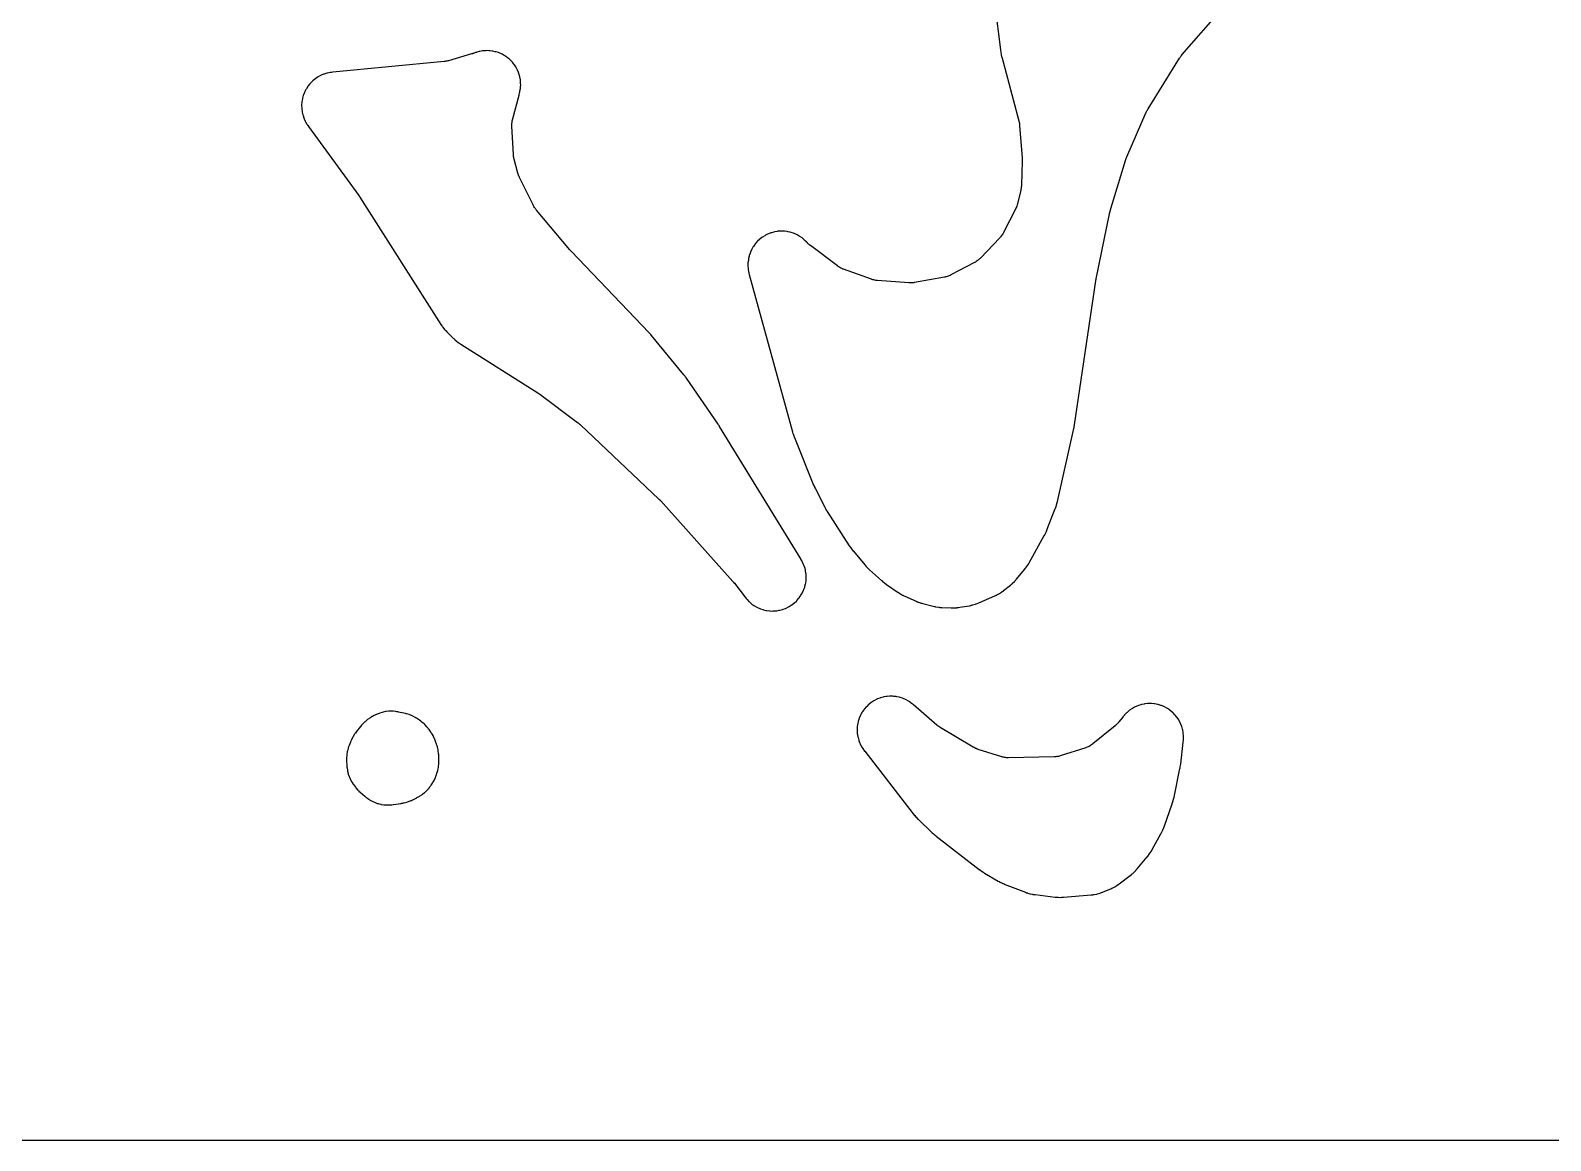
# Model space of a CAD drawing. Header units: millimetres. Extents: x 0 to 300, y 0 to 300.
# Drawn here: x 113.6 to 226.1, y -0.1 to 82.1 of the extents above; entities that cross this region are included whole.
import ezdxf

# ---------------------------------------------------------------- set-up
doc = ezdxf.new("R2010")
doc.units = ezdxf.units.MM
doc.layers.add('CUT', color=7, linetype='CONTINUOUS')

msp = doc.modelspace()

# ---------------------------------------------------------------- linework, layer by layer
at = {"layer": 'CUT'}
for points in [[(300.0625, 298.5625), (300.0625, 1.4375), (300.0625, 0.5522), (300.0589, 0.4788), (300.0503, 0.4206), (300.036, 0.3635), (300.0162, 0.3082), (299.991, 0.255), (299.9608, 0.2046), (299.9257, 0.1573), (299.8863, 0.1137), (299.8427, 0.0743), (299.7954, 0.0392), (299.745, 0.009), (299.6918, -0.0162), (299.6365, -0.036), (299.5794, -0.0503), (299.5212, -0.0589), (299.4478, -0.0625), (298.5625, -0.0625), (1.4375, -0.0625)], [(184.965, 84.0152), (185.3758, 80.6927), (185.3787, 80.6721), (185.4, 80.5386), (185.4036, 80.5181), (185.436, 80.3517), (185.4403, 80.3314), (185.4708, 80.1997), (185.4758, 80.1795), (186.7458, 75.4379), (186.7484, 75.4278), (186.7527, 75.4111), (186.7621, 75.3706), (186.7763, 75.3016), (186.7821, 75.2709), (186.7827, 75.2677), (186.7874, 75.2368), (186.7968, 75.167), (186.8015, 75.1257), (186.803, 75.1085), (186.8038, 75.0981), (186.9873, 72.7152), (186.9882, 72.7031), (186.99, 72.6749), (186.9907, 72.6628), (186.9914, 72.6481), (186.9919, 72.636), (186.9929, 72.6077), (186.9933, 72.5956), (186.9938, 72.5742), (186.994, 72.5621), (186.9943, 72.5338), (186.9943, 72.5217), (186.9942, 72.5069), (186.9941, 72.4948), (186.9936, 72.4666), (186.9933, 72.4545), (186.9389, 70.6868), (186.9384, 70.6751), (186.9376, 70.6557), (186.9343, 70.6092), (186.9268, 70.5304), (186.9227, 70.4956), (186.9223, 70.492), (186.9169, 70.4574), (186.9032, 70.3795), (186.894, 70.3337), (186.8896, 70.3148), (186.887, 70.3034), (186.6449, 69.3073), (186.6416, 69.2944), (186.6361, 69.273), (186.6213, 69.222), (186.5936, 69.1363), (186.5805, 69.0987), (186.5791, 69.0949), (186.5644, 69.0578), (186.5293, 68.9749), (186.5071, 68.9266), (186.4973, 68.9069), (186.4913, 68.895), (185.6097, 67.1796), (185.6048, 67.1701), (185.5965, 67.1543), (185.5755, 67.1169), (185.5469, 67.0686), (185.5061, 67.0057), (185.4625, 66.9443), (185.4165, 66.885), (185.3803, 66.8421), (185.3519, 66.81), (185.3398, 66.797), (185.3324, 66.7892), (183.8984, 65.2821), (183.8899, 65.2733), (183.8757, 65.2587), (183.8405, 65.2247), (183.7934, 65.1814), (183.7276, 65.1266), (183.6591, 65.0749), (183.5884, 65.0266), (183.5339, 64.993), (183.4915, 64.9685), (183.4737, 64.9588), (183.4629, 64.953), (181.7169, 64.0354), (181.7067, 64.0301), (181.6898, 64.0215), (181.6485, 64.0018), (181.5939, 63.9774), (181.5194, 63.948), (181.4435, 63.9219), (181.3668, 63.8992), (181.3087, 63.8848), (181.264, 63.875), (181.2453, 63.8714), (181.2341, 63.8693), (179.0277, 63.4703), (179.0184, 63.4687), (179.0028, 63.466), (178.9652, 63.4605), (178.9159, 63.4542), (178.8497, 63.4483), (178.7831, 63.4448), (178.7167, 63.4438), (178.6669, 63.4449), (178.629, 63.4465), (178.6132, 63.4475), (178.6038, 63.4481), (176.2703, 63.6218), (176.2602, 63.6226), (176.2433, 63.6241), (176.2029, 63.6285), (176.1501, 63.6354), (176.0799, 63.6475), (176.0101, 63.6623), (175.9411, 63.6799), (175.89, 63.6951), (175.8513, 63.7076), (175.8353, 63.7131), (175.8258, 63.7165), (173.7545, 64.462), (173.7439, 64.4659), (173.7263, 64.4725), (173.6845, 64.4894), (173.6302, 64.5128), (173.5592, 64.5473), (173.4895, 64.5851), (173.4217, 64.6257), (173.3724, 64.6583), (173.3353, 64.6841), (173.3202, 64.6952), (173.3112, 64.7019), (171.315, 66.2088), (171.3077, 66.2143), (171.2957, 66.2236), (171.2672, 66.2465), (171.2198, 66.2862), (171.199, 66.3041), (171.1968, 66.3061), (171.1767, 66.3246), (171.1317, 66.3672), (171.1057, 66.3928), (171.0951, 66.4037), (171.0888, 66.4103), (171.0365, 66.4651), (171.0263, 66.4756), (170.9586, 66.5431), (170.9481, 66.5534), (170.9064, 66.5929), (170.8846, 66.6127), (170.7418, 66.7357), (170.6954, 66.7718), (170.5433, 66.8787), (170.4936, 66.9102), (170.3318, 67.0017), (170.2793, 67.0281), (170.1093, 67.1034), (170.0544, 67.1245), (169.8778, 67.1828), (169.8212, 67.1985), (169.6397, 67.2392), (169.5818, 67.2492), (169.3973, 67.2719), (169.3386, 67.2763), (169.1528, 67.2808), (169.094, 67.2794), (168.9086, 67.2658), (168.8502, 67.2586), (168.667, 67.2268), (168.6096, 67.214), (168.4304, 67.1645), (168.3746, 67.146), (168.2011, 67.0792), (168.1473, 67.0554), (167.9812, 66.9719), (167.93, 66.943), (167.7728, 66.8436), (167.7247, 66.8098), (167.5781, 66.6956), (167.5335, 66.6572), (167.3987, 66.5291), (167.3581, 66.4866), (167.2365, 66.3459), (167.2003, 66.2996), (167.0931, 66.1478), (167.0615, 66.0981), (166.9697, 65.9365), (166.9432, 65.884), (166.8676, 65.7141), (166.8463, 65.6593), (166.7877, 65.4829), (166.7719, 65.4262), (166.7309, 65.2449), (166.7207, 65.187), (166.6976, 65.0025), (166.6932, 64.9438), (166.6882, 64.758), (166.6896, 64.6992), (166.7028, 64.5138), (166.7099, 64.4554), (166.7417, 64.2696), (166.7474, 64.2407), (166.7598, 64.1847), (166.7632, 64.1703), (166.7862, 64.0776), (166.7899, 64.0633), (169.9846, 52.4121), (169.9896, 52.395), (170.0234, 52.2848), (170.0288, 52.2679), (170.0753, 52.1308), (170.0812, 52.114), (170.1215, 52.006), (170.1279, 51.9894), (171.5533, 48.4814), (171.5582, 48.4697), (171.5911, 48.3934), (171.5963, 48.3818), (171.6396, 48.2869), (171.645, 48.2754), (171.6811, 48.2006), (171.6868, 48.1892), (172.3699, 46.8482), (172.3769, 46.8348), (172.4236, 46.7485), (172.431, 46.7353), (172.4923, 46.6285), (172.5, 46.6155), (172.551, 46.5317), (172.559, 46.5189), (174.1933, 43.979), (174.2037, 43.9634), (174.2726, 43.8633), (174.2835, 43.848), (174.3738, 43.7252), (174.3852, 43.7103), (174.4602, 43.6146), (174.472, 43.6001), (175.3554, 42.5437), (175.3622, 42.5357), (175.4101, 42.4805), (175.4173, 42.4723), (175.4493, 42.4367), (175.4651, 42.4198), (175.5653, 42.3165), (175.5811, 42.3008), (175.609, 42.2742), (175.6166, 42.267), (175.6697, 42.218), (175.6784, 42.2101), (176.5784, 41.4107), (176.5923, 41.3988), (176.6837, 41.3225), (176.6979, 41.311), (176.8155, 41.2188), (176.83, 41.2077), (176.9259, 41.1371), (176.9408, 41.1265), (177.8145, 40.5236), (177.8259, 40.5159), (177.9008, 40.4668), (177.9124, 40.4593), (177.958, 40.4308), (177.9817, 40.4168), (178.1377, 40.3291), (178.162, 40.3161), (178.2101, 40.2919), (178.2225, 40.2859), (178.3034, 40.2475), (178.3159, 40.2417), (179.1379, 39.8743), (179.1497, 39.8692), (179.2264, 39.8368), (179.2383, 39.832), (179.2848, 39.8135), (179.3089, 39.8046), (179.4661, 39.7498), (179.4905, 39.7419), (179.5385, 39.7275), (179.5508, 39.7239), (179.631, 39.7017), (179.6434, 39.6984), (180.3914, 39.5078), (180.4065, 39.5041), (180.5053, 39.4817), (180.5205, 39.4784), (180.5802, 39.4665), (180.6109, 39.4612), (180.8112, 39.4318), (180.8421, 39.4281), (180.9027, 39.4224), (180.9182, 39.4212), (181.0193, 39.4143), (181.0349, 39.4135), (181.7251, 39.3847), (181.7408, 39.3842), (181.8433, 39.3827), (181.8591, 39.3826), (181.9206, 39.3833), (181.9521, 39.3845), (182.1565, 39.3975), (182.1879, 39.4003), (182.249, 39.4074), (182.2647, 39.4094), (182.3661, 39.424), (182.3817, 39.4264), (183.0638, 39.5425), (183.0817, 39.5458), (183.1974, 39.5691), (183.2151, 39.573), (183.2841, 39.5891), (183.3192, 39.5984), (183.5452, 39.6657), (183.5797, 39.6772), (183.6462, 39.7015), (183.6632, 39.708), (183.7728, 39.7518), (183.7895, 39.7588), (184.9563, 40.267), (184.9682, 40.2723), (185.0451, 40.3078), (185.0569, 40.3134), (185.1027, 40.3357), (185.1258, 40.3477), (185.2727, 40.4274), (185.3173, 40.4543), (185.4567, 40.5465), (185.4781, 40.5613), (185.5193, 40.5913), (185.5298, 40.599), (185.5972, 40.6503), (185.6075, 40.6583), (186.1162, 41.0624), (186.1282, 41.0722), (186.2053, 41.1368), (186.217, 41.1469), (186.2623, 41.1869), (186.285, 41.208), (186.4287, 41.3486), (186.4503, 41.3709), (186.4912, 41.4153), (186.5016, 41.4268), (186.5678, 41.5025), (186.5779, 41.5143), (187.1738, 42.232), (187.1825, 42.2428), (187.2386, 42.3136), (187.2471, 42.3246), (187.2798, 42.3679), (187.296, 42.3904), (187.3979, 42.5393), (187.4131, 42.5626), (187.4416, 42.6088), (187.4488, 42.6207), (187.4945, 42.6985), (187.5014, 42.7106), (188.6269, 44.7335), (188.6368, 44.752), (188.6987, 44.873), (188.7079, 44.8918), (188.7802, 45.0463), (188.7888, 45.0653), (188.8421, 45.1904), (188.85, 45.2098), (189.441, 46.7416), (189.4486, 46.7623), (189.4952, 46.8979), (189.502, 46.9189), (189.5542, 47.0909), (189.5602, 47.1121), (189.5968, 47.2508), (189.602, 47.2722), (190.8125, 52.6563), (190.8147, 52.6665), (190.8295, 52.738), (190.8317, 52.7491), (190.8484, 52.8385), (190.8503, 52.8494), (190.8622, 52.9203), (190.8641, 52.9319), (192.4438, 63.6122), (192.4445, 63.6173), (192.4464, 63.6291), (192.4472, 63.6342), (192.449, 63.646), (192.4501, 63.6523), (192.4525, 63.667), (192.4536, 63.6733), (192.4555, 63.6843), (192.4566, 63.6905), (192.4592, 63.7048), (192.4602, 63.7102), (192.4625, 63.7222), (192.4658, 63.7389), (192.4673, 63.7462), (193.4594, 68.5684), (193.4615, 68.5785), (193.4667, 68.6021), (193.4689, 68.6122), (193.4717, 68.6244), (193.4741, 68.6344), (193.4798, 68.6578), (193.4822, 68.6678), (193.4867, 68.6855), (193.4893, 68.6955), (193.4955, 68.7187), (193.4982, 68.7287), (193.5016, 68.7408), (193.5044, 68.7507), (193.5112, 68.7738), (193.5141, 68.7837), (194.6474, 72.5187), (194.6512, 72.531), (194.6603, 72.5596), (194.6643, 72.5718), (194.6693, 72.5867), (194.6735, 72.5989), (194.6835, 72.6273), (194.6878, 72.6394), (194.6957, 72.6608), (194.7002, 72.6729), (194.711, 72.701), (194.7157, 72.7129), (194.7215, 72.7275), (194.7264, 72.7395), (194.7379, 72.7672), (194.743, 72.7791), (196.1783, 76.0895), (196.181, 76.0957), (196.1874, 76.1102), (196.1902, 76.1164), (196.1914, 76.119), (196.2027, 76.143), (196.2298, 76.1987), (196.2395, 76.218), (196.2557, 76.2476), (196.2941, 76.3145), (196.3112, 76.3431), (198.6406, 80.0821), (198.6454, 80.0898), (198.6535, 80.1024), (198.6735, 80.1325), (198.7084, 80.1827), (198.7241, 80.2046), (198.7259, 80.207), (198.7423, 80.2285), (198.7802, 80.2765), (198.8031, 80.3044), (198.8128, 80.3158), (198.8187, 80.3226), (201.8394, 83.7829)]]:
    msp.add_lwpolyline(points, dxfattribs=at)
for points in [[(133.6852, 76.1426), (133.6959, 76.0835), (133.7388, 75.8984), (133.7553, 75.8406), (133.8166, 75.6608), (133.8388, 75.6049), (133.9177, 75.4321), (133.9454, 75.3788), (134.0425, 75.2124), (134.0583, 75.1869), (134.0904, 75.1377), (134.0988, 75.1253), (134.1543, 75.0449), (134.163, 75.0326), (137.8851, 69.9154), (137.8884, 69.9107), (137.8962, 69.8999), (137.8995, 69.8952), (137.9076, 69.8839), (137.9116, 69.8782), (137.9209, 69.8648), (137.9248, 69.8591), (137.9281, 69.8544), (137.9321, 69.8485), (137.9413, 69.8347), (137.9448, 69.8296), (137.952, 69.8186), (137.9623, 69.8027), (137.9669, 69.7956), (143.9631, 60.3636), (143.9723, 60.3496), (144.0332, 60.2594), (144.0428, 60.2457), (144.0808, 60.1926), (144.1011, 60.166), (144.2375, 59.9966), (144.2592, 59.9711), (144.3029, 59.9226), (144.3143, 59.9103), (144.3894, 59.8316), (144.4011, 59.8196), (144.8951, 59.3297), (144.9068, 59.3183), (144.9843, 59.2456), (144.9963, 59.2346), (145.044, 59.1922), (145.069, 59.1712), (145.2351, 59.039), (145.2612, 59.0193), (145.3132, 58.9824), (145.3266, 58.9731), (145.4148, 58.9139), (145.4285, 58.905), (151.1407, 55.2968), (151.1467, 55.2931), (151.1605, 55.2842), (151.1664, 55.2803), (151.1807, 55.271), (151.1879, 55.2662), (151.2046, 55.2551), (151.2117, 55.2503), (151.2175, 55.2464), (151.2247, 55.2414), (151.2414, 55.2297), (151.2486, 55.2247), (151.252, 55.2223), (151.2603, 55.2163), (151.2797, 55.2022), (151.288, 55.1961), (154.0806, 53.1152), (154.0912, 53.1072), (154.1157, 53.0884), (154.1261, 53.0803), (154.1386, 53.0704), (154.1488, 53.0622), (154.1726, 53.0428), (154.1827, 53.0344), (154.1908, 53.0276), (154.2008, 53.019), (154.224, 52.9989), (154.2339, 52.9902), (154.2459, 52.9796), (154.2557, 52.9707), (154.2783, 52.9499), (154.2879, 52.941), (160.105, 47.4398), (160.1118, 47.4333), (160.1276, 47.4181), (160.1343, 47.4115), (160.1425, 47.4034), (160.1492, 47.3968), (160.1647, 47.3812), (160.1713, 47.3745), (160.1766, 47.369), (160.1831, 47.3622), (160.1983, 47.3463), (160.2047, 47.3395), (160.2126, 47.3311), (160.2189, 47.3241), (160.2338, 47.3079), (160.2401, 47.3009), (165.5792, 41.3301), (165.5834, 41.3253), (165.5933, 41.3141), (165.5975, 41.3093), (165.6077, 41.2975), (165.6128, 41.2916), (165.6246, 41.2778), (165.6297, 41.2718), (165.6338, 41.267), (165.6388, 41.2608), (165.6506, 41.2465), (165.6557, 41.2404), (165.6582, 41.2373), (165.664, 41.23), (165.6774, 41.2131), (165.6831, 41.2058), (166.4904, 40.1651), (166.4995, 40.1536), (166.5596, 40.08), (166.569, 40.0688), (166.6063, 40.0252), (166.6259, 40.0034), (166.7551, 39.8668), (166.7974, 39.8262), (166.9373, 39.7045), (166.9834, 39.6683), (167.1346, 39.5609), (167.184, 39.5293), (167.3449, 39.4371), (167.3972, 39.4105), (167.5663, 39.3345), (167.6209, 39.3131), (167.7967, 39.254), (167.8531, 39.2381), (168.0338, 39.1964), (168.0915, 39.186), (168.2754, 39.1622), (168.3339, 39.1575), (168.5192, 39.1517), (168.5779, 39.1528), (168.7629, 39.1651), (168.8211, 39.1719), (169.0041, 39.2023), (169.0614, 39.2147), (169.2405, 39.2628), (169.2963, 39.2807), (169.4698, 39.3461), (169.5236, 39.3694), (169.69, 39.4514), (169.7412, 39.4798), (169.8988, 39.5776), (169.947, 39.611), (170.0943, 39.7237), (170.139, 39.7616), (170.2745, 39.8882), (170.3154, 39.9303), (170.4379, 40.0694), (170.4745, 40.1153), (170.5828, 40.2658), (170.6147, 40.315), (170.7078, 40.4754), (170.7348, 40.5275), (170.8118, 40.6961), (170.8335, 40.7506), (170.8937, 40.926), (170.91, 40.9823), (170.9528, 41.1628), (170.9635, 41.2204), (170.9885, 41.4042), (170.9935, 41.4626), (171.0004, 41.6479), (170.9997, 41.7066), (170.9885, 41.8916), (170.9821, 41.9499), (170.9528, 42.133), (170.9408, 42.1904), (170.8938, 42.3698), (170.8762, 42.4258), (170.8119, 42.5997), (170.7889, 42.6536), (170.7068, 42.8228), (170.6934, 42.8489), (170.6659, 42.8991), (170.6587, 42.9119), (170.6109, 42.9944), (170.6034, 43.007), (164.5929, 52.8201), (164.5889, 52.8266), (164.5608, 52.8712), (164.5564, 52.878), (164.5206, 52.9331), (164.5163, 52.9398), (164.4874, 52.983), (164.4826, 52.99), (162.1404, 56.3903), (162.133, 56.4006), (162.0848, 56.4676), (162.0772, 56.4778), (162.0149, 56.5606), (162.0071, 56.5707), (161.9561, 56.6356), (161.9481, 56.6455), (159.5616, 59.5494), (159.5548, 59.5576), (159.5069, 59.6138), (159.4995, 59.6224), (159.4385, 59.6913), (159.431, 59.6996), (159.3818, 59.7531), (159.3736, 59.7618), (153.6083, 65.7907), (153.6044, 65.7948), (153.5953, 65.8044), (153.5914, 65.8086), (153.582, 65.8186), (153.5773, 65.8237), (153.5664, 65.8356), (153.5618, 65.8407), (153.5579, 65.845), (153.5532, 65.8502), (153.5423, 65.8625), (153.5382, 65.8671), (153.5297, 65.8769), (153.5174, 65.8912), (153.512, 65.8975), (151.0382, 68.8286), (151.0295, 68.8391), (151.0194, 68.8515), (150.9862, 68.8945), (150.9337, 68.9672), (150.912, 68.9989), (150.8916, 69.0315), (150.8459, 69.1087), (150.8196, 69.1562), (150.8123, 69.1704), (150.8062, 69.1825), (149.7831, 71.2499), (149.7783, 71.2598), (149.774, 71.2687), (149.7566, 71.3073), (149.7268, 71.3776), (149.7149, 71.4075), (149.7045, 71.4364), (149.6815, 71.5045), (149.6689, 71.5451), (149.665, 71.5587), (149.6617, 71.5706), (149.3832, 72.5983), (149.3802, 72.6098), (149.3775, 72.6202), (149.3672, 72.665), (149.3508, 72.7461), (149.3445, 72.7805), (149.3399, 72.8134), (149.3307, 72.8909), (149.3263, 72.9368), (149.3253, 72.9522), (149.3245, 72.9655), (149.2139, 75.0481), (149.2133, 75.0598), (149.213, 75.0674), (149.2124, 75.1181), (149.2136, 75.1918), (149.2187, 75.2742), (149.2247, 75.3296), (149.2361, 75.4047), (149.2471, 75.4614), (149.257, 75.5062), (149.2606, 75.5203), (149.2638, 75.5329), (149.7435, 77.3514), (149.7463, 77.3619), (149.7533, 77.3873), (149.7567, 77.3993), (149.759, 77.4077), (149.7825, 77.497), (149.7861, 77.511), (149.7991, 77.566), (149.8052, 77.5942), (149.8394, 77.7764), (149.8473, 77.8337), (149.8636, 78.0159), (149.8659, 78.0736), (149.8646, 78.2565), (149.8614, 78.3142), (149.8425, 78.4961), (149.8337, 78.5533), (149.7974, 78.7325), (149.7832, 78.7885), (149.7297, 78.9634), (149.7102, 79.0178), (149.6402, 79.1868), (149.6155, 79.2391), (149.5295, 79.4004), (149.4999, 79.4501), (149.3988, 79.6025), (149.3646, 79.6491), (149.2493, 79.791), (149.2107, 79.8341), (149.0822, 79.9642), (149.0397, 80.0034), (148.8993, 80.1206), (148.8532, 80.1555), (148.7022, 80.2586), (148.6529, 80.2889), (148.4927, 80.377), (148.4408, 80.4024), (148.2728, 80.4747), (148.2186, 80.495), (148.0445, 80.5507), (147.9886, 80.5657), (147.8099, 80.6045), (147.7529, 80.614), (147.5713, 80.6353), (147.5136, 80.6393), (147.3308, 80.6431), (147.273, 80.6415), (147.0906, 80.6277), (147.0332, 80.6205), (146.8531, 80.5892), (146.7967, 80.5766), (146.6179, 80.5274), (146.5902, 80.519), (146.5366, 80.5014), (146.5229, 80.4967), (146.4343, 80.4653), (146.4207, 80.4603), (146.4034, 80.4537), (146.3914, 80.4492), (146.3633, 80.4389), (146.3512, 80.4346), (146.3466, 80.433), (146.3354, 80.4292), (146.3091, 80.4203), (146.2978, 80.4166), (146.284, 80.4122), (146.2727, 80.4087), (146.2462, 80.4006), (146.2348, 80.3972), (144.5234, 79.8981), (144.5132, 79.8952), (144.504, 79.8927), (144.4643, 79.8826), (144.3924, 79.866), (144.362, 79.8596), (144.3327, 79.8545), (144.2641, 79.8438), (144.2233, 79.8384), (144.2097, 79.837), (144.1979, 79.8358), (135.9729, 79.0496), (135.9579, 79.0479), (135.8609, 79.0362), (135.846, 79.0342), (135.788, 79.0257), (135.7583, 79.0206), (135.5694, 78.9832), (135.5111, 78.9686), (135.3294, 78.9132), (135.2728, 78.8928), (135.0975, 78.8196), (135.0433, 78.7936), (134.8762, 78.7032), (134.8249, 78.672), (134.6677, 78.5653), (134.6197, 78.5291), (134.474, 78.4072), (134.4299, 78.3664), (134.2971, 78.2305), (134.2572, 78.1855), (134.1387, 78.037), (134.1036, 77.9882), (134.0005, 77.8287), (133.9704, 77.7766), (133.8838, 77.6075), (133.8591, 77.5527), (133.7899, 77.3758), (133.7708, 77.3188), (133.7196, 77.1359), (133.7063, 77.0773), (133.6736, 76.8901), (133.6662, 76.8305), (133.6525, 76.641), (133.6511, 76.5809), (133.6564, 76.391), (133.661, 76.3311)], [(174.8253, 29.8333), (174.838, 29.7759), (174.8871, 29.5967), (174.9054, 29.5408), (174.9719, 29.3672), (174.9955, 29.3134), (175.0786, 29.1472), (175.1075, 29.0959), (175.2078, 28.9365), (175.2241, 28.912), (175.257, 28.8649), (175.2656, 28.853), (175.3222, 28.7761), (175.3311, 28.7643), (178.914, 24.1439), (178.9279, 24.1267), (179.0199, 24.0167), (179.0344, 24), (179.1548, 23.8663), (179.1699, 23.8501), (179.2698, 23.7471), (179.2854, 23.7316), (180.3264, 22.7342), (180.3381, 22.7233), (180.4149, 22.6536), (180.4268, 22.643), (180.5255, 22.5581), (180.5377, 22.5478), (180.6181, 22.4823), (180.6306, 22.4724), (183.8167, 20.0119), (183.8315, 20.0007), (183.9292, 19.93), (183.9444, 19.9194), (184.0697, 19.8345), (184.0852, 19.8243), (184.187, 19.7597), (184.2029, 19.7501), (185.203, 19.1588), (185.2136, 19.1527), (185.2826, 19.1138), (185.2933, 19.1079), (185.3353, 19.0853), (185.357, 19.0742), (185.4996, 19.0049), (185.5217, 18.9947), (185.5654, 18.9756), (185.5766, 18.9708), (185.6499, 18.9406), (185.6612, 18.936), (187.2258, 18.327), (187.2376, 18.3225), (187.3148, 18.2943), (187.3267, 18.2901), (187.3734, 18.2742), (187.3975, 18.2665), (187.5529, 18.2206), (187.602, 18.2084), (187.7607, 18.1758), (187.7856, 18.1712), (187.8343, 18.1633), (187.8468, 18.1614), (187.9282, 18.15), (187.9407, 18.1484), (189.4296, 17.9712), (189.4446, 17.9696), (189.542, 17.9605), (189.557, 17.9593), (189.6156, 17.9553), (189.6457, 17.954), (189.8413, 17.9504), (189.8714, 17.9506), (189.9301, 17.9525), (189.9452, 17.9532), (190.0429, 17.9588), (190.0579, 17.9599), (192.0864, 18.1272), (192.1022, 18.1287), (192.2045, 18.1399), (192.2202, 18.1418), (192.2815, 18.1502), (192.3127, 18.1552), (192.5121, 18.1931), (192.5736, 18.2082), (192.7678, 18.2669), (192.7979, 18.2769), (192.856, 18.2979), (192.8708, 18.3034), (192.9667, 18.3409), (192.9814, 18.3469), (193.5492, 18.5863), (193.5605, 18.5913), (193.6341, 18.6241), (193.6454, 18.6292), (193.6892, 18.6499), (193.7114, 18.6609), (193.8522, 18.7345), (193.8952, 18.7593), (194.0294, 18.8443), (194.0501, 18.858), (194.0899, 18.8856), (194.1, 18.8927), (194.1653, 18.9399), (194.1753, 18.9473), (194.9799, 19.5551), (194.9934, 19.5657), (195.0804, 19.6354), (195.0937, 19.6463), (195.1447, 19.6896), (195.1702, 19.7125), (195.3314, 19.8662), (195.3556, 19.8906), (195.4013, 19.9394), (195.4128, 19.9521), (195.4866, 20.0356), (195.4978, 20.0487), (196.2497, 20.9502), (196.2587, 20.9613), (196.3165, 21.034), (196.3252, 21.0452), (196.3588, 21.0897), (196.3755, 21.1129), (196.4803, 21.266), (196.4958, 21.2899), (196.5251, 21.3374), (196.5324, 21.3496), (196.5792, 21.4298), (196.5863, 21.4422), (197.2858, 22.7084), (197.2917, 22.7193), (197.3293, 22.7907), (197.3349, 22.8018), (197.3566, 22.8452), (197.3673, 22.8676), (197.4333, 23.0148), (197.443, 23.0376), (197.4611, 23.0827), (197.4655, 23.0942), (197.494, 23.1697), (197.4982, 23.1814), (198.0992, 24.8846), (198.1057, 24.904), (198.1455, 25.0303), (198.1513, 25.0498), (198.1958, 25.2099), (198.201, 25.2297), (198.2321, 25.3584), (198.2366, 25.3783), (198.6731, 27.4954), (198.6756, 27.5083), (198.691, 27.5921), (198.6932, 27.6051), (198.7102, 27.7107), (198.7121, 27.7237), (198.7239, 27.8081), (198.7255, 27.8211), (198.9154, 29.4524), (198.917, 29.4672), (198.9258, 29.564), (198.927, 29.5789), (198.9308, 29.6372), (198.9321, 29.667), (198.9352, 29.8586), (198.9332, 29.9184), (198.9174, 30.1067), (198.9095, 30.166), (198.875, 30.3518), (198.8612, 30.41), (198.8085, 30.5914), (198.789, 30.6479), (198.7184, 30.8233), (198.6934, 30.8776), (198.6058, 31.045), (198.5754, 31.0965), (198.4716, 31.2544), (198.4363, 31.3027), (198.3172, 31.4494), (198.2773, 31.4939), (198.1442, 31.6281), (198.1, 31.6684), (197.9543, 31.7887), (197.9063, 31.8244), (197.7493, 31.9296), (197.698, 31.9604), (197.5313, 32.0494), (197.4773, 32.0749), (197.3025, 32.1469), (197.2462, 32.1669), (197.0652, 32.2212), (197.0071, 32.2354), (196.8216, 32.2714), (196.7624, 32.2799), (196.5742, 32.2972), (196.5145, 32.2997), (196.3255, 32.2982), (196.2658, 32.2948), (196.0779, 32.2745), (196.0188, 32.2651), (195.8339, 32.2262), (195.7761, 32.211), (195.5959, 32.1539), (195.5399, 32.1331), (195.3663, 32.0583), (195.3127, 32.032), (195.1474, 31.9403), (195.0966, 31.9088), (194.9412, 31.8011), (194.8939, 31.7647), (194.75, 31.6421), (194.7065, 31.6011), (194.5737, 31.463), (194.5535, 31.4409), (194.5152, 31.3968), (194.5056, 31.3854), (194.4437, 31.3105), (194.4343, 31.2989), (194.1491, 30.9358), (194.1413, 30.926), (194.1342, 30.9173), (194.1029, 30.8805), (194.0447, 30.816), (194.0196, 30.7893), (193.9946, 30.7649), (193.9348, 30.709), (193.8985, 30.6768), (193.8862, 30.6665), (193.8754, 30.6575), (192.2244, 29.3146), (192.1913, 29.2888), (192.1294, 29.2431), (192.0596, 29.1965), (192.0117, 29.1676), (191.9379, 29.1276), (191.8876, 29.1033), (191.8103, 29.0704), (191.7382, 29.0436), (191.6986, 29.0299), (189.8097, 28.4257), (189.7993, 28.4225), (189.7924, 28.4204), (189.747, 28.4077), (189.6805, 28.3911), (189.6052, 28.3756), (189.5541, 28.3674), (189.4837, 28.3589), (189.4296, 28.3545), (189.3867, 28.3521), (189.3733, 28.3516), (189.3611, 28.3513), (185.9829, 28.2849), (185.9708, 28.2848), (185.9628, 28.2847), (185.9101, 28.2859), (185.8336, 28.29), (185.7482, 28.2985), (185.6909, 28.3071), (185.6134, 28.3221), (185.5554, 28.336), (185.5094, 28.3483), (185.4949, 28.3527), (185.4819, 28.3566), (183.7345, 28.9037), (183.7218, 28.9078), (183.7069, 28.9127), (183.6566, 28.9309), (183.5746, 28.9634), (183.5398, 28.9781), (183.5057, 28.9944), (183.4268, 29.0341), (183.3799, 29.0595), (183.3663, 29.0674), (183.3548, 29.0742), (180.9204, 30.5361), (180.9123, 30.5411), (180.905, 30.5455), (180.874, 30.5655), (180.8191, 30.6025), (180.7961, 30.6185), (180.7747, 30.6344), (180.7253, 30.6726), (180.6965, 30.6957), (180.6871, 30.7037), (180.6789, 30.7106), (178.9456, 32.2007), (178.9343, 32.2102), (178.8603, 32.2707), (178.8488, 32.2798), (178.8035, 32.3151), (178.7799, 32.3326), (178.6257, 32.4408), (178.576, 32.4722), (178.4141, 32.5636), (178.3616, 32.5899), (178.1916, 32.6651), (178.1367, 32.6862), (177.9602, 32.7443), (177.9035, 32.7599), (177.7222, 32.8005), (177.6642, 32.8105), (177.4798, 32.8331), (177.4211, 32.8374), (177.2353, 32.8418), (177.1766, 32.8403), (176.9912, 32.8266), (176.9329, 32.8194), (176.7498, 32.7876), (176.6924, 32.7747), (176.5133, 32.7251), (176.4575, 32.7066), (176.2841, 32.6398), (176.2303, 32.616), (176.0643, 32.5324), (176.0132, 32.5035), (175.8561, 32.4041), (175.808, 32.3703), (175.6615, 32.256), (175.6169, 32.2177), (175.4822, 32.0896), (175.4417, 32.0471), (175.3201, 31.9064), (175.2839, 31.8601), (175.1768, 31.7083), (175.1453, 31.6587), (175.0535, 31.4971), (175.027, 31.4446), (174.9514, 31.2748), (174.9302, 31.22), (174.8716, 31.0436), (174.8559, 30.9869), (174.8148, 30.8057), (174.8047, 30.7478), (174.7816, 30.5634), (174.7772, 30.5048), (174.7722, 30.319), (174.7736, 30.2602), (174.7868, 30.0748), (174.7939, 30.0165)], [(136.9765, 28.1784), (136.9766, 28.1627), (136.9788, 28.0604), (136.9794, 28.0446), (136.9938, 27.7456), (136.9947, 27.7314), (137.0014, 27.6387), (137.0026, 27.6245), (137.0079, 27.5689), (137.0113, 27.5405), (137.0375, 27.3592), (137.0484, 27.3031), (137.0911, 27.1275), (137.1073, 27.0727), (137.1665, 26.902), (137.1878, 26.8489), (137.2641, 26.6824), (137.2766, 26.6567), (137.3022, 26.6071), (137.3089, 26.5944), (137.3536, 26.513), (137.3606, 26.5005), (137.3762, 26.4735), (137.3847, 26.4593), (137.441, 26.3679), (137.4498, 26.354), (137.4852, 26.3), (137.504, 26.2729), (137.6296, 26.1024), (137.6716, 26.0515), (137.8152, 25.8958), (137.8382, 25.8722), (137.8845, 25.8273), (137.8965, 25.8159), (137.9756, 25.7433), (137.9879, 25.7322), (138.3229, 25.441), (138.3335, 25.432), (138.4035, 25.374), (138.4144, 25.3651), (138.4573, 25.3313), (138.4796, 25.3144), (138.6253, 25.2099), (138.6723, 25.1794), (138.825, 25.0901), (138.8745, 25.0642), (139.0349, 24.9895), (139.0866, 24.9683), (139.2521, 24.9093), (139.3062, 24.8928), (139.4824, 24.8482), (139.5102, 24.8418), (139.5152, 24.8408), (139.545, 24.8355), (139.7356, 24.8066), (139.7954, 24.8006), (139.9829, 24.7912), (140.0425, 24.7911), (140.2335, 24.8005), (140.2632, 24.8027), (140.3212, 24.8085), (140.336, 24.8101), (140.4322, 24.8221), (140.447, 24.8241), (141.0113, 24.9086), (141.0268, 24.9111), (141.127, 24.9288), (141.1423, 24.9317), (141.2022, 24.9439), (141.2327, 24.9509), (141.427, 25.0012), (141.4867, 25.02), (141.6746, 25.0901), (141.7037, 25.1019), (141.7597, 25.1262), (141.774, 25.1326), (141.8662, 25.1756), (141.8804, 25.1823), (142.1769, 25.3299), (142.1908, 25.3371), (142.281, 25.3849), (142.2948, 25.3925), (142.3481, 25.4226), (142.3751, 25.4388), (142.5448, 25.5467), (142.596, 25.5831), (142.7514, 25.7065), (142.7984, 25.7481), (142.9421, 25.889), (142.9639, 25.9116), (143.0053, 25.9567), (143.0158, 25.9684), (143.0828, 26.0454), (143.093, 26.0574), (143.1188, 26.0886), (143.1277, 26.0996), (143.1846, 26.1719), (143.1932, 26.1832), (143.2264, 26.2274), (143.2428, 26.2505), (143.3446, 26.4006), (143.3742, 26.4489), (143.4602, 26.6059), (143.4851, 26.6567), (143.5569, 26.8234), (143.5675, 26.8496), (143.587, 26.9014), (143.5918, 26.9147), (143.6222, 27.0015), (143.6267, 27.0149), (143.6676, 27.1413), (143.6724, 27.1569), (143.7024, 27.2591), (143.7068, 27.2749), (143.7231, 27.3367), (143.7306, 27.3686), (143.773, 27.5741), (143.7828, 27.6389), (143.8025, 27.8479), (143.8047, 27.8806), (143.8073, 27.9444), (143.8077, 27.9608), (143.809, 28.0673), (143.809, 28.0837), (143.8048, 28.3666), (143.8043, 28.3827), (143.8, 28.487), (143.7991, 28.503), (143.7948, 28.5656), (143.7917, 28.5976), (143.7667, 28.8019), (143.7555, 28.8651), (143.7087, 29.0656), (143.7006, 29.0967), (143.6831, 29.1569), (143.6784, 29.1723), (143.6466, 29.2717), (143.6415, 29.2869), (143.5694, 29.4934), (143.5642, 29.5075), (143.5297, 29.599), (143.5242, 29.613), (143.502, 29.6674), (143.49, 29.6949), (143.4085, 29.8696), (143.3804, 29.9228), (143.2818, 30.0884), (143.2658, 30.1139), (143.2333, 30.1628), (143.2248, 30.1752), (143.1686, 30.2552), (143.1598, 30.2674), (143.0628, 30.3985), (143.0527, 30.4118), (142.9861, 30.4969), (142.9756, 30.5098), (142.9342, 30.5598), (142.9122, 30.5848), (142.7673, 30.741), (142.7194, 30.7872), (142.558, 30.9264), (142.5322, 30.9475), (142.4808, 30.9871), (142.4675, 30.997), (142.38, 31.0606), (142.3665, 31.0702), (142.2405, 31.1566), (142.228, 31.1649), (142.1462, 31.218), (142.1335, 31.2261), (142.0836, 31.2567), (142.0576, 31.2718), (141.8889, 31.3642), (141.8349, 31.3903), (141.6603, 31.4643), (141.6039, 31.485), (141.4202, 31.542), (141.3914, 31.5501), (141.3346, 31.5647), (141.32, 31.5682), (141.225, 31.5901), (141.2103, 31.5932), (140.8184, 31.673), (140.8038, 31.6758), (140.7082, 31.6928), (140.6935, 31.6952), (140.6359, 31.704), (140.6062, 31.7077), (140.4158, 31.727), (140.3562, 31.7301), (140.1675, 31.7304), (140.1078, 31.7276), (139.92, 31.7091), (139.8609, 31.7003), (139.6758, 31.6633), (139.618, 31.6487), (139.4375, 31.5935), (139.3813, 31.5732), (139.2048, 31.4993), (139.1775, 31.487), (139.125, 31.4619), (139.1116, 31.4553), (139.0251, 31.4112), (139.0119, 31.4043), (138.8858, 31.336), (138.8726, 31.3287), (138.7873, 31.2797), (138.7743, 31.272), (138.7238, 31.2413), (138.6984, 31.2249), (138.538, 31.1159), (138.4897, 31.0794), (138.3432, 30.9565), (138.2988, 30.9154), (138.1636, 30.7764), (138.143, 30.7542), (138.104, 30.7099), (138.0941, 30.6984), (138.0311, 30.623), (138.0215, 30.6112), (137.6986, 30.2047), (137.6894, 30.1928), (137.6308, 30.1151), (137.6219, 30.103), (137.5879, 30.0555), (137.5711, 30.0307), (137.4673, 29.8692), (137.4374, 29.8173), (137.3502, 29.6462), (137.3373, 29.6192), (137.3134, 29.5658), (137.3074, 29.5521), (137.2698, 29.4623), (137.2642, 29.4484), (137.1682, 29.202), (137.1627, 29.1873), (137.128, 29.091), (137.1229, 29.0762), (137.1036, 29.0178), (137.0945, 28.9877), (137.0414, 28.7931), (137.028, 28.7316), (136.996, 28.5353), (136.9891, 28.4727), (136.9777, 28.2713), (136.9767, 28.2398)]]:
    msp.add_lwpolyline(points, close=True, dxfattribs=at)

doc.saveas('drawing.dxf')
